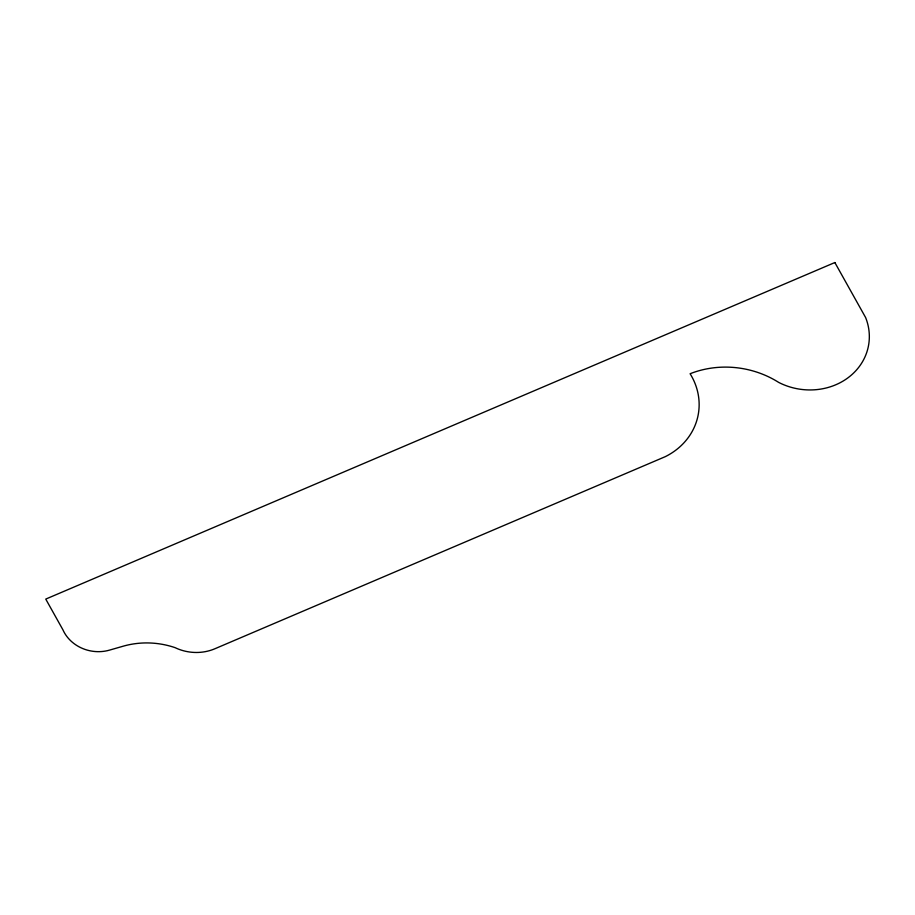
<?xml version="1.0" encoding="UTF-8"?>
<svg xmlns="http://www.w3.org/2000/svg" width="915" height="915" viewBox="0 0 915 915"><rect width="100%" height="100%" fill="white"/><g stroke="black" fill="none" stroke-linecap="round" stroke-linejoin="round"><path stroke-width="1.37" d="M834.857 262.536L45.75 599.096L62.895 629.76A36.977 33.043 9.6 0 0 109.491 650.13L123.182 646.196A78.804 70.398 9.6 0 1 175.085 647.648A44.32 39.597 9.6 0 0 215.288 648.586L665.296 456.654A68.842 61.499 9.6 0 0 690.104 373.732A90.139 80.52 9.6 0 1 778.654 382.39A61.785 55.197 9.6 0 0 848.091 377.723A61.785 55.197 9.6 0 0 865.613 317.539L834.857 262.536"/></g></svg>
